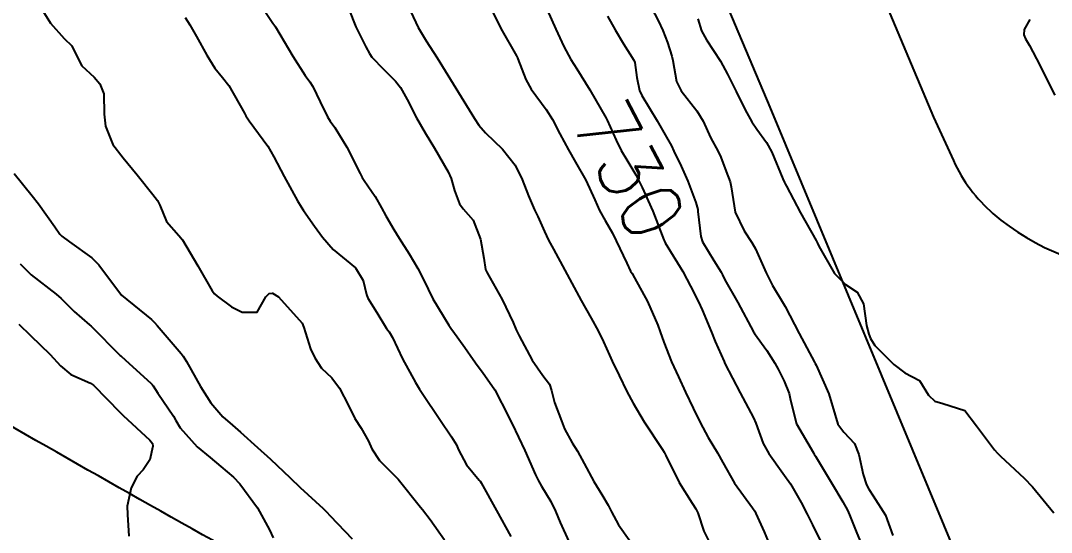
# Model space of a CAD drawing. Header units: metres. Extents: x 298520 to 308411, y 7433745 to 7450750.
# Drawn here: x 302641.9 to 302710.3, y 7441385.6 to 7441419.6 of the extents above; entities that cross this region are included whole.
import ezdxf
from ezdxf.enums import TextEntityAlignment as Align

# ---------------------------------------------------------------- set-up
doc = ezdxf.new("R2010")
doc.units = ezdxf.units.M
doc.header["$LTSCALE"] = 10
for name, color, linetype in [('Cotas', 45, 'Continuous'), ('Curvas de Nivel 1m', 11, 'Continuous'), ('Curvas de Nivel 5m', 15, 'Continuous'), ('Vias Primárias', 230, 'Continuous')]:
    doc.layers.add(name, color=color, linetype=linetype)
doc.styles.add('Style-STANDARD', font='STANDARD.shx')

msp = doc.modelspace()

# ---------------------------------------------------------------- linework, layer by layer
at = {"layer": 'Curvas de Nivel 1m', "flags": 128}
for points, elevation in [([(302642.858, 7441421.138), (302643.914, 7441419.429), (302644.823, 7441418.396), (302645.326, 7441417.92), (302645.559, 7441417.409), (302645.981, 7441416.579), (302646.797, 7441415.844), (302647.183, 7441415.386), (302647.439, 7441414.727), (302647.477, 7441413.383), (302647.553, 7441412.583), (302648.056, 7441411.377), (302648.73, 7441410.48), (302649.655, 7441409.361), (302650.7, 7441408.04), (302651.006, 7441407.656), (302651.155, 7441407.343), (302651.607, 7441406.261), (302652.43, 7441405.324), (302652.669, 7441405.046), (302653.678, 7441403.31), (302654.626, 7441401.652), (302654.782, 7441401.455), (302654.971, 7441401.295), (302655.916, 7441400.581), (302656.613, 7441400.234), (302657.621, 7441400.246), (302658.198, 7441401.254), (302658.408, 7441401.469), (302658.625, 7441401.5), (302659.03, 7441401.246), (302660.597, 7441399.499), (302660.703, 7441399.228), (302661.154, 7441397.796), (302661.438, 7441397.217), (302661.887, 7441396.531), (302662.56, 7441395.889), (302663.085, 7441395.195), (302663.674, 7441394.05), (302664.095, 7441393.184), (302664.516, 7441392.535), (302665.003, 7441391.668), (302665.227, 7441391.169), (302665.724, 7441390.39), (302666.488, 7441389.63), (302666.956, 7441389.145), (302668.455, 7441387.293), (302668.581, 7441387.129), (302669.088, 7441386.482), (302670.043, 7441385.114)], 736), ([(302657.433, 7441421.264), (302658.662, 7441419.426), (302658.783, 7441419.251), (302658.832, 7441419.172), (302659.972, 7441417.238), (302660.8, 7441415.956), (302661.105, 7441415.534), (302661.302, 7441415.222), (302661.802, 7441414.19), (302662.289, 7441413.207), (302662.466, 7441412.91), (302662.756, 7441412.492), (302663.56, 7441411.192), (302664.455, 7441409.444), (302664.586, 7441409.181), (302664.711, 7441408.988), (302665.439, 7441407.907), (302665.851, 7441407.163), (302666.153, 7441406.623), (302666.679, 7441405.72), (302667.022, 7441405.147), (302667.696, 7441404.101), (302668.28, 7441403.134), (302668.636, 7441402.403), (302669.265, 7441401.124), (302670.326, 7441399.384), (302670.506, 7441399.111), (302670.592, 7441398.992), (302671.386, 7441397.903), (302671.934, 7441397.09), (302672.195, 7441396.712), (302672.565, 7441396.247), (302673.373, 7441395.072), (302674.277, 7441393.313), (302674.395, 7441393.061), (302674.521, 7441392.821), (302675.375, 7441391.051), (302676.08, 7441389.443), (302676.264, 7441389.042), (302676.469, 7441388.686), (302677.101, 7441387.672), (302677.407, 7441387.026), (302677.702, 7441386.278), (302678.293, 7441385.012)], 734), ([(302672.86, 7441420.909), (302673.777, 7441419.071), (302674.815, 7441417.252), (302674.878, 7441417.124), (302674.906, 7441417.059), (302675.429, 7441415.681), (302675.797, 7441415.045), (302676.773, 7441413.688), (302677.195, 7441413.026), (302677.694, 7441412.081), (302678.26, 7441411.015), (302678.731, 7441410.201), (302679.405, 7441409.003), (302680.012, 7441407.685), (302680.321, 7441406.994), (302680.686, 7441406.332), (302681.176, 7441405.481), (302681.424, 7441404.979), (302682.135, 7441403.483), (302682.383, 7441402.964), (302682.473, 7441402.795), (302682.639, 7441402.525), (302683.497, 7441400.951), (302684.177, 7441399.366), (302684.334, 7441398.943), (302684.586, 7441398.242), (302685.097, 7441396.935), (302685.549, 7441395.944), (302686.03, 7441394.925), (302686.537, 7441393.854), (302686.984, 7441392.913), (302687.523, 7441391.915), (302688.146, 7441390.895), (302688.494, 7441390.264), (302689.273, 7441388.882), (302690.457, 7441387.244), (302690.611, 7441387.024), (302690.695, 7441386.866), (302691.228, 7441385.646), (302691.561, 7441384.853)], 731), ([(302683.503, 7441420.954), (302684.232, 7441419.556), (302684.518, 7441418.943), (302684.825, 7441418.136), (302685.113, 7441417.233), (302685.172, 7441416.935), (302685.424, 7441415.555), (302685.726, 7441414.926), (302686.773, 7441413.607), (302687.2, 7441412.906), (302687.688, 7441411.841), (302688.18, 7441410.898), (302688.362, 7441410.521), (302688.723, 7441409.572), (302688.973, 7441408.887), (302689.049, 7441408.547), (302689.315, 7441406.884), (302689.915, 7441405.643), (302690.43, 7441404.872), (302690.666, 7441404.44), (302691.363, 7441402.859), (302691.782, 7441402.001), (302692.486, 7441400.842), (302692.619, 7441400.61), (302693.558, 7441398.83), (302694.574, 7441396.915), (302694.625, 7441396.819), (302694.681, 7441396.71), (302695.535, 7441394.81), (302695.946, 7441393.391), (302696.117, 7441392.804), (302696.518, 7441392.269), (302697.235, 7441391.514), (302697.518, 7441390.785), (302697.802, 7441389.461), (302698.026, 7441388.777), (302698.172, 7441388.477), (302698.466, 7441388.035), (302699.272, 7441386.762), (302699.777, 7441385.419)], 728), ([(302663.7, 7441420.342), (302664.166, 7441419.187), (302664.82, 7441417.849), (302665.057, 7441417.418), (302665.227, 7441417.174), (302666.003, 7441416.36), (302666.797, 7441415.576), (302667.12, 7441415.147), (302667.564, 7441414.359), (302668.183, 7441413.136), (302668.753, 7441412.137), (302669.377, 7441411.124), (302670.289, 7441409.545), (302670.487, 7441409.112), (302670.705, 7441408.309), (302671.028, 7441407.437), (302671.28, 7441407.101), (302671.944, 7441406.349), (302672.427, 7441405.084), (302672.654, 7441403.813), (302672.761, 7441403.079), (302672.863, 7441402.855), (302673.86, 7441401.068), (302674.6, 7441399.549), (302674.8, 7441399.058), (302674.986, 7441398.659), (302675.863, 7441397.047), (302676.563, 7441396.032), (302676.992, 7441395.468), (302677.127, 7441395.031), (302677.336, 7441394.233), (302677.788, 7441393.021), (302677.996, 7441392.497), (302678.508, 7441391.555), (302678.849, 7441391.007), (302679.295, 7441390.197), (302679.936, 7441388.995), (302680.464, 7441388.123), (302680.901, 7441387.427), (302681.113, 7441386.98), (302681.583, 7441386.112), (302682.394, 7441384.961)], 733), ([(302667.812, 7441420.177), (302668.302, 7441419.135), (302668.824, 7441418.246), (302669.545, 7441417.123), (302670.793, 7441415.11), (302672.026, 7441413.091), (302672.324, 7441412.652), (302672.754, 7441412.152), (302673.891, 7441411.069), (302674.727, 7441410.001), (302675.195, 7441409.053), (302675.618, 7441407.962), (302676.002, 7441407.04), (302676.23, 7441406.579), (302676.679, 7441405.595), (302676.941, 7441405.027), (302677.26, 7441404.428), (302678.028, 7441403.016), (302678.632, 7441401.883), (302679.105, 7441401.005), (302679.757, 7441399.847), (302680.231, 7441398.994), (302680.586, 7441398.259), (302680.971, 7441397.378), (302681.161, 7441396.981), (302681.625, 7441396.035), (302682.138, 7441394.966), (302682.542, 7441394.207), (302683.29, 7441392.952), (302684.505, 7441391.112), (302684.612, 7441390.939), (302684.716, 7441390.721), (302685.602, 7441388.929), (302686.459, 7441387.551), (302686.714, 7441387.174), (302686.836, 7441386.914), (302687.243, 7441385.71), (302687.637, 7441384.902)], 732), ([(302680.846, 7441419.888), (302681.357, 7441418.982), (302681.904, 7441418.054), (302682.601, 7441416.963), (302682.659, 7441416.81), (302682.801, 7441415.818), (302682.977, 7441414.958), (302683.124, 7441414.621), (302684.133, 7441412.946), (302684.752, 7441411.858), (302685.082, 7441411.271), (302685.254, 7441410.935), (302685.729, 7441409.929), (302686.172, 7441408.925), (302686.699, 7441407.511), (302686.828, 7441407.052), (302686.843, 7441406.918), (302687.028, 7441405.266), (302687.145, 7441404.913), (302687.898, 7441403.658), (302688.385, 7441402.894), (302688.474, 7441402.725), (302688.638, 7441402.394), (302689.485, 7441400.881), (302690.526, 7441398.939), (302690.565, 7441398.87), (302690.592, 7441398.826), (302691.41, 7441397.686), (302691.943, 7441396.849), (302692.167, 7441396.444), (302692.561, 7441395.661), (302692.898, 7441394.837), (302692.978, 7441394.404), (302693.37, 7441392.832), (302694.504, 7441390.899), (302694.56, 7441390.819), (302694.649, 7441390.67), (302695.775, 7441388.807), (302696.461, 7441387.639), (302696.76, 7441387.1), (302696.902, 7441386.793), (302697.329, 7441385.674), (302697.708, 7441384.781)], 729), ([(302686.845, 7441419.703), (302687.072, 7441418.908), (302687.411, 7441418.32), (302688.335, 7441416.895), (302688.804, 7441416.045), (302689.379, 7441414.884), (302689.975, 7441413.678), (302690.428, 7441412.873), (302690.758, 7441412.379), (302691.385, 7441411.496), (302691.755, 7441410.855), (302692.476, 7441409.084), (302692.586, 7441408.842), (302692.632, 7441408.761), (302692.711, 7441408.606), (302693.655, 7441406.83), (302694.675, 7441404.991), (302694.766, 7441404.819), (302694.867, 7441404.621), (302695.901, 7441402.807), (302696.636, 7441402.072), (302697.407, 7441401.565), (302697.819, 7441400.782), (302698.024, 7441399.356), (302698.174, 7441398.776), (302698.299, 7441398.483), (302698.585, 7441398.021), (302699.829, 7441396.757), (302700.568, 7441396.218), (302701.536, 7441395.709), (302702.135, 7441394.726), (302702.547, 7441394.333), (302703.094, 7441394.166), (302704.538, 7441393.711), (302705.325, 7441392.692), (302706.507, 7441391.094), (302706.705, 7441390.877), (302706.917, 7441390.674), (302708.481, 7441389.214), (302709.03, 7441388.644), (302710.456, 7441386.92)], 727), ([(302708.848, 7441419.657), (302708.489, 7441419.005), (302708.446, 7441418.656), (302708.558, 7441418.382), (302708.826, 7441417.94), (302709.518, 7441416.643), (302710.226, 7441415.201), (302710.511, 7441414.633)], 726), ([(302641.496, 7441409.452), (302642.698, 7441407.964), (302643.12, 7441407.436), (302644.19, 7441405.913), (302644.527, 7441405.421), (302644.671, 7441405.275), (302645.168, 7441404.909), (302646.65, 7441403.838), (302647.11, 7441403.385), (302648.623, 7441401.37), (302650.607, 7441399.761), (302650.812, 7441399.554), (302650.986, 7441399.344), (302652.576, 7441397.499), (302652.716, 7441397.319), (302652.924, 7441396.962), (302653.851, 7441395.307), (302654.537, 7441394.213), (302655.329, 7441393.288), (302655.973, 7441392.733), (302656.513, 7441392.274), (302657.646, 7441391.259), (302658.495, 7441390.487), (302659.798, 7441389.237), (302660.474, 7441388.605), (302661.997, 7441387.207), (302662.22, 7441386.973), (302662.448, 7441386.715), (302663.922, 7441385.185)], 737), ([(302641.894, 7441403.447), (302642.636, 7441402.706), (302644.292, 7441401.423), (302644.62, 7441401.136), (302645.488, 7441400.283), (302646.502, 7441399.392), (302646.602, 7441399.3), (302648.537, 7441397.37), (302648.573, 7441397.336), (302648.879, 7441397.057), (302650.555, 7441395.535), (302650.644, 7441395.439), (302650.709, 7441395.348), (302651.02, 7441394.868), (302652.07, 7441393.327), (302652.233, 7441393.037), (302652.515, 7441392.553), (302653.644, 7441391.309), (302654.496, 7441390.584), (302655.203, 7441390.002), (302656.038, 7441389.277), (302656.476, 7441388.836), (302657.64, 7441387.258), (302658.438, 7441385.785), (302658.675, 7441385.248)], 738), ([(302641.819, 7441399.448), (302642.592, 7441398.684), (302643.888, 7441397.427), (302644.566, 7441396.683), (302645.261, 7441396.11), (302646.554, 7441395.52), (302646.757, 7441395.388), (302648.526, 7441393.571), (302648.737, 7441393.368), (302650.507, 7441391.748), (302650.671, 7441391.514), (302650.701, 7441391.347), (302650.494, 7441390.435), (302650.062, 7441389.779), (302649.664, 7441389.358), (302649.257, 7441388.577), (302649.003, 7441387.365), (302649.01, 7441386.802), (302649.115, 7441385.363)], 739)]:
    msp.add_lwpolyline(points, dxfattribs=dict(at, elevation=elevation))
at = {"layer": 'Curvas de Nivel 5m', "flags": 128}
for points, elevation in [([(302676.852, 7441420.299), (302677.431, 7441419.024), (302677.957, 7441417.884), (302678.415, 7441417.014), (302678.807, 7441416.385), (302679.674, 7441415.001), (302680.765, 7441413.111), (302680.822, 7441412.989), (302681.421, 7441411.651), (302681.765, 7441410.975), (302682.124, 7441410.36), (302682.719, 7441409.354), (302682.935, 7441408.958), (302683.145, 7441408.519), (302683.849, 7441406.948), (302684.583, 7441405.031), (302684.62, 7441404.941), (302684.672, 7441404.847), (302685.84, 7441402.928), (302686.628, 7441401.453), (302686.793, 7441401.086), (302686.872, 7441400.916), (302687.126, 7441400.401), (302687.738, 7441398.903), (302687.98, 7441398.293), (302688.574, 7441396.96), (302688.608, 7441396.89), (302688.637, 7441396.824), (302689.653, 7441394.879), (302690.528, 7441393.213), (302690.677, 7441392.868), (302691.179, 7441391.53), (302691.538, 7441390.854), (302692.483, 7441389.54), (302692.981, 7441388.835), (302693.69, 7441387.599), (302694.089, 7441386.824), (302694.446, 7441386.115), (302695.083, 7441384.813)], 730), ([(302652.84, 7441419.802), (302653.158, 7441419.317), (302653.602, 7441418.535), (302654.282, 7441417.305), (302654.804, 7441416.442), (302655.312, 7441415.806), (302655.739, 7441415.286), (302656.766, 7441413.443), (302656.86, 7441413.269), (302657.085, 7441412.941), (302658.317, 7441411.254), (302658.732, 7441410.552), (302659.408, 7441409.243), (302660.293, 7441407.638), (302660.528, 7441407.232), (302660.69, 7441406.98), (302661.416, 7441405.955), (302661.944, 7441405.211), (302662.661, 7441404.395), (302664.131, 7441403.185), (302664.635, 7441402.349), (302664.858, 7441401.409), (302664.949, 7441401.175), (302665.557, 7441400.217), (302666.191, 7441399.156), (302666.361, 7441398.924), (302666.587, 7441398.545), (302667.249, 7441397.143), (302668.115, 7441395.577), (302668.379, 7441395.132), (302668.549, 7441394.858), (302669.721, 7441393.118), (302670.511, 7441391.953), (302670.828, 7441391.427), (302670.978, 7441391.103), (302671.502, 7441390.104), (302672.346, 7441389.082), (302672.407, 7441389.015), (302672.471, 7441388.915), (302673.494, 7441387.07), (302674.436, 7441385.336)], 735)]:
    msp.add_lwpolyline(points, dxfattribs=dict(at, elevation=elevation))
at = {"layer": 'Vias Primárias', "elevation": 722.84}
msp.add_lwpolyline([(302638.415, 7441566.861), (302643.491, 7441554.86), (302661.227, 7441512.085), (302675.331, 7441477.715), (302702.462, 7441413.184), (302703.786, 7441410.297, 0.106953), (302706.411, 7441406.795, 0.176096), (302716.402, 7441402.966, 0.070869), (302719.991, 7441403.413), (302766.122, 7441413.91), (302804.964, 7441422.634), (302815.23, 7441425.01), (302830.8, 7441428.366, 0.04105), (302840.095, 7441431.184, 0.098203), (302850.709, 7441438.02, -0.404033)], format="xyb", dxfattribs=at)
at = {"layer": 'Vias Primárias'}
for points in [[(302676.015, 7441450.821), (302691.621, 7441413.841), (302704.194, 7441383.585), (302704.999, 7441380.722, -0.119898), (302705.172, 7441375.807, -0.076321), (302703.156, 7441370.379, -0.182406), (302697.372, 7441365.489, 0.006794), (302694.603, 7441364.463, -0.092323), (302691.502, 7441363.886, -0.127667), (302684.226, 7441365.774), (302664.164, 7441379.211, 0.019557), (302653.996, 7441385.46, -0.004063), (302631.948, 7441398.086, 0.036921), (302614.929, 7441406.4, -0.044306), (302605.869, 7441410.992, -0.250337), (302601.289, 7441418.944, -0.11963), (302602.747, 7441425.914, -0.077255)], [(302557.753, 7441419.262, -0.026473), (302569.85, 7441415.614, -0.014996), (302598.125, 7441404.459, -0.029157), (302642.431, 7441382.284, -0.025168), (302675.91, 7441360.698, 0.078889), (302686.519, 7441355.368, 0.162288), (302697.597, 7441355.52, -0.003982), (302700.05, 7441356.353, 0.141611), (302710.028, 7441363.192, 0.167676), (302714.552, 7441375.346, -0.023338)]]:
    msp.add_lwpolyline(points, format="xyb", dxfattribs=at)

# ---------------------------------------------------------------- texts
at = {"layer": 'Cotas', "style": 'Style-STANDARD'}
msp.add_text('730', height=4, rotation=297.72119, dxfattribs=at).set_placement((302682.29, 7441409.689, 730), align=Align.MIDDLE_CENTER)

doc.saveas('drawing.dxf')
